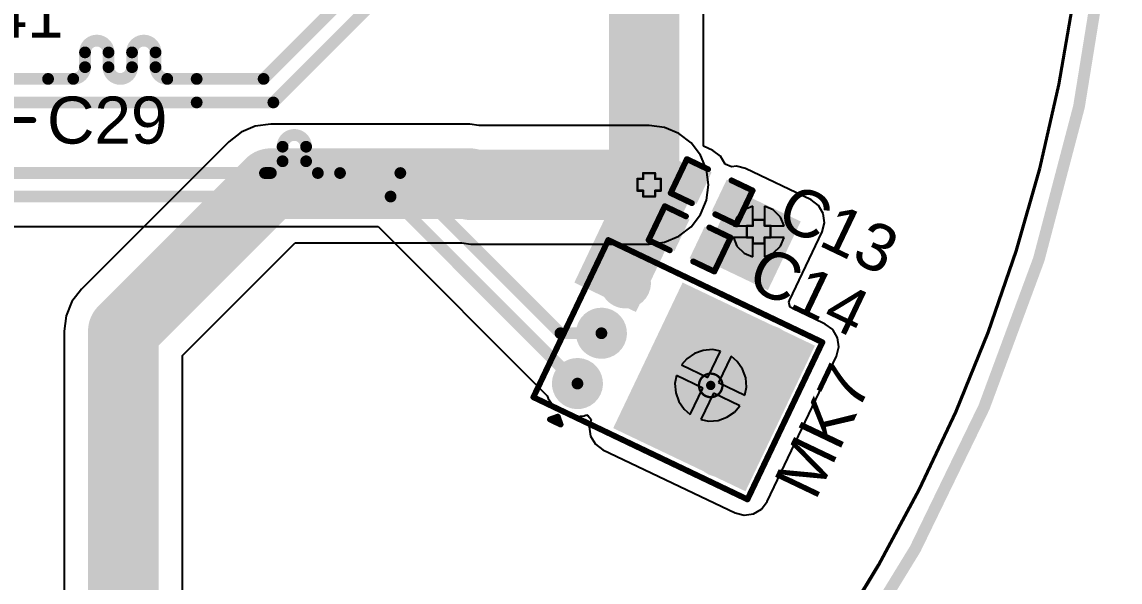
# Model space of a CAD drawing. Header units: inches. Extents: x -60 to 307, y -25 to 134.
# Drawn here: x 34.3 to 58.03, y 3.49 to 15.58 of the extents above; entities that cross this region are included whole.
import ezdxf

# ---------------------------------------------------------------- set-up
doc = ezdxf.new("R2010")
doc.units = ezdxf.units.IN
for name, color, linetype in [('BOARD OUTLINE', 216, 'Continuous'), ('Bottom Layer', 5, 'Continuous'), ('Bottom Solder', 6, 'Continuous'), ('Drill Drawing', 1, 'Continuous'), ('Pad Holes', 156, 'Continuous'), ('Top Layer', 1, 'Continuous'), ('Top Overlay', 2, 'Continuous'), ('Top Paste', 8, 'Continuous'), ('Top Solder', 216, 'Continuous'), ('Via Holes', 16, 'Continuous')]:
    doc.layers.add(name, color=color, linetype=linetype)
doc.styles.add('Arial', font='', dxfattribs={"height": 0.2})
doc.styles.get('Arial').set_extended_font_data('Arial')

# ---------------------------------------------------------------- blocks, each defined once
blk = doc.blocks.new('SPM0687LR5H_1_22')
at = {"layer": 'Bottom Solder'}
h = blk.add_hatch(color=6, dxfattribs=at)
edge = h.paths.add_edge_path()
edge.add_arc((0, -0.913), 0.102, 0, 360)
at = {"layer": 'Pad Holes'}
h = blk.add_hatch(color=7, dxfattribs=at)
edge = h.paths.add_edge_path()
edge.add_arc((0, -0.913), 0.512, 0, 360)
at = {"layer": 'Top Layer'}
h = blk.add_hatch(color=1, dxfattribs=at)
edge = h.paths.add_edge_path()
edge.add_arc((-1.204, 1.703), 0.45, 0, 360)
h = blk.add_hatch(color=1, dxfattribs=at)
edge = h.paths.add_edge_path()
edge.add_arc((0, 1.703), 0.45, 0, 360)
h = blk.add_hatch(color=1, dxfattribs=at)
edge = h.paths.add_edge_path()
edge.add_arc((1.204, 1.703), 0.45, 0, 360)
h = blk.add_hatch(color=1, dxfattribs=at)
edge = h.paths.add_edge_path()
edge.add_arc((0, -0.913), 0.838, 0, 360)
h = blk.add_hatch(color=1, dxfattribs=at)
edge = h.paths.add_edge_path()
edge.add_arc((-1.204, -1.703), 0.45, 0, 360)
h = blk.add_hatch(color=1, dxfattribs=at)
edge = h.paths.add_edge_path()
edge.add_arc((1.204, -1.703), 0.45, 0, 360)
at = {"layer": 'Top Paste'}
h = blk.add_hatch(color=8, dxfattribs=at)
edge = h.paths.add_edge_path()
edge.add_arc((-1.204, 1.703), 0.45, 0, 360)
h = blk.add_hatch(color=8, dxfattribs=at)
edge = h.paths.add_edge_path()
edge.add_arc((0, 1.703), 0.45, 0, 360)
h = blk.add_hatch(color=8, dxfattribs=at)
edge = h.paths.add_edge_path()
edge.add_arc((1.204, 1.703), 0.45, 0, 360)
h = blk.add_hatch(color=8, dxfattribs=at)
edge = h.paths.add_edge_path()
edge.add_arc((-1.204, -1.703), 0.45, 0, 360)
h = blk.add_hatch(color=8, dxfattribs=at)
edge = h.paths.add_edge_path()
edge.add_arc((1.204, -1.703), 0.45, 0, 360)
at = {"layer": 'Top Solder'}
h = blk.add_hatch(color=216, dxfattribs=at)
edge = h.paths.add_edge_path()
edge.add_arc((-1.204, 1.703), 0.552, 0, 360)
h = blk.add_hatch(color=216, dxfattribs=at)
edge = h.paths.add_edge_path()
edge.add_arc((0, 1.703), 0.552, 0, 360)
h = blk.add_hatch(color=216, dxfattribs=at)
edge = h.paths.add_edge_path()
edge.add_arc((1.204, 1.703), 0.552, 0, 360)
h = blk.add_hatch(color=216, dxfattribs=at)
edge = h.paths.add_edge_path()
edge.add_arc((0, -0.913), 0.94, 0, 360)
h = blk.add_hatch(color=216, dxfattribs=at)
edge = h.paths.add_edge_path()
edge.add_arc((-1.204, -1.703), 0.552, 0, 360)
h = blk.add_hatch(color=216, dxfattribs=at)
edge = h.paths.add_edge_path()
edge.add_arc((1.204, -1.703), 0.552, 0, 360)
at = {"layer": 'Top Overlay'}
for points in [[(-1.88, 2.436, 0.127, 0.127, 0), (1.88, 2.436, 0.127, 0.127, 0)], [(-1.88, 2.436, 0.127, 0.127, 0), (-1.88, -2.69, 0.127, 0.127, 0)], [(1.88, 2.436, 0.127, 0.127, 0), (1.88, -2.69, 0.127, 0.127, 0)], [(-2.159, 1.905, 0.127, 0.127, 0), (-2.032, 1.778, 0.127, 0.127, 0)], [(-2.159, 1.905, 0.127, 0.127, 0), (-2.159, 1.651, 0.127, 0.127, 0)], [(-2.032, 1.778, 0.127, 0.127, 0), (-2.159, 1.651, 0.127, 0.127, 0)], [(-1.88, -2.69, 0.127, 0.127, 0), (1.88, -2.69, 0.127, 0.127, 0)]]:
    blk.add_lwpolyline(points, format="xyseb", dxfattribs=at)
for points in [[(-1.912, 2.436, 0.0635, 0.0635, 1), (-1.848, 2.436, 0.0635, 0.0635, 1)], [(-1.912, 2.436, 0.0635, 0.0635, 1), (-1.848, 2.436, 0.0635, 0.0635, 1)], [(1.848, 2.436, 0.0635, 0.0635, 1), (1.912, 2.436, 0.0635, 0.0635, 1)], [(1.848, 2.436, 0.0635, 0.0635, 1), (1.912, 2.436, 0.0635, 0.0635, 1)], [(-2.191, 1.905, 0.0635, 0.0635, 1), (-2.127, 1.905, 0.0635, 0.0635, 1)], [(-2.191, 1.905, 0.0635, 0.0635, 1), (-2.127, 1.905, 0.0635, 0.0635, 1)], [(-2.191, 1.651, 0.0635, 0.0635, 1), (-2.127, 1.651, 0.0635, 0.0635, 1)], [(-2.191, 1.651, 0.0635, 0.0635, 1), (-2.127, 1.651, 0.0635, 0.0635, 1)], [(-2.064, 1.778, 0.0635, 0.0635, 1), (-2, 1.778, 0.0635, 0.0635, 1)], [(-2.064, 1.778, 0.0635, 0.0635, 1), (-2, 1.778, 0.0635, 0.0635, 1)], [(-1.912, -2.69, 0.0635, 0.0635, 1), (-1.848, -2.69, 0.0635, 0.0635, 1)], [(-1.912, -2.69, 0.0635, 0.0635, 1), (-1.848, -2.69, 0.0635, 0.0635, 1)], [(1.848, -2.69, 0.0635, 0.0635, 1), (1.912, -2.69, 0.0635, 0.0635, 1)], [(1.848, -2.69, 0.0635, 0.0635, 1), (1.912, -2.69, 0.0635, 0.0635, 1)]]:
    blk.add_lwpolyline(points, format="xyseb", close=True, dxfattribs=at)
blk = doc.blocks.new('C___0402_64')
at = {"layer": 'Top Layer'}
for points in [[(-0.699, -0.318), (-0.699, 0.317), (-0.241, 0.317), (-0.241, -0.318)], [(0.241, -0.318), (0.241, 0.317), (0.699, 0.317), (0.699, -0.318)]]:
    blk.add_hatch(color=1, dxfattribs=at).paths.add_polyline_path(points)
at = {"layer": 'Top Paste'}
for points in [[(-0.699, -0.318), (-0.699, 0.317), (-0.241, 0.317), (-0.241, -0.318)], [(0.241, -0.318), (0.241, 0.317), (0.699, 0.317), (0.699, -0.318)]]:
    blk.add_hatch(color=8, dxfattribs=at).paths.add_polyline_path(points)
at = {"layer": 'Top Solder'}
for points in [[(-0.758, -0.378), (-0.758, 0.377), (-0.181, 0.377), (-0.181, -0.378)], [(0.181, -0.378), (0.181, 0.377), (0.758, 0.377), (0.758, -0.378)]]:
    blk.add_hatch(color=216, dxfattribs=at).paths.add_polyline_path(points)
at = {"layer": 'Top Overlay'}
for points in [[(-0.787, 0.406, 0.127, 0.127, 0), (-0.279, 0.406, 0.127, 0.127, 0)], [(-0.787, -0.406, 0.127, 0.127, 0), (-0.787, 0.406, 0.127, 0.127, 0)], [(0.279, 0.406, 0.127, 0.127, 0), (0.787, 0.406, 0.127, 0.127, 0)], [(0.787, -0.406, 0.127, 0.127, 0), (0.787, 0.406, 0.127, 0.127, 0)], [(-0.787, -0.406, 0.127, 0.127, 0), (-0.279, -0.406, 0.127, 0.127, 0)], [(0.279, -0.406, 0.127, 0.127, 0), (0.787, -0.406, 0.127, 0.127, 0)]]:
    blk.add_lwpolyline(points, format="xyseb", dxfattribs=at)
for points in [[(-0.819, 0.406, 0.0635, 0.0635, 1), (-0.756, 0.406, 0.0635, 0.0635, 1)], [(-0.819, 0.406, 0.0635, 0.0635, 1), (-0.756, 0.406, 0.0635, 0.0635, 1)], [(-0.311, 0.406, 0.0635, 0.0635, 1), (-0.248, 0.406, 0.0635, 0.0635, 1)], [(0.248, 0.406, 0.0635, 0.0635, 1), (0.311, 0.406, 0.0635, 0.0635, 1)], [(0.756, 0.406, 0.0635, 0.0635, 1), (0.819, 0.406, 0.0635, 0.0635, 1)], [(0.756, 0.406, 0.0635, 0.0635, 1), (0.819, 0.406, 0.0635, 0.0635, 1)], [(-0.819, -0.406, 0.0635, 0.0635, 1), (-0.756, -0.406, 0.0635, 0.0635, 1)], [(-0.819, -0.406, 0.0635, 0.0635, 1), (-0.756, -0.406, 0.0635, 0.0635, 1)], [(-0.311, -0.406, 0.0635, 0.0635, 1), (-0.248, -0.406, 0.0635, 0.0635, 1)], [(0.248, -0.406, 0.0635, 0.0635, 1), (0.311, -0.406, 0.0635, 0.0635, 1)], [(0.756, -0.406, 0.0635, 0.0635, 1), (0.819, -0.406, 0.0635, 0.0635, 1)], [(0.756, -0.406, 0.0635, 0.0635, 1), (0.819, -0.406, 0.0635, 0.0635, 1)]]:
    blk.add_lwpolyline(points, format="xyseb", close=True, dxfattribs=at)
blk = doc.blocks.new('C___0402_65')
at = {"layer": 'Top Layer'}
for points in [[(-0.699, -0.318), (-0.699, 0.317), (-0.241, 0.317), (-0.241, -0.318)], [(0.241, -0.318), (0.241, 0.317), (0.699, 0.317), (0.699, -0.318)]]:
    blk.add_hatch(color=1, dxfattribs=at).paths.add_polyline_path(points)
at = {"layer": 'Top Paste'}
for points in [[(-0.699, -0.318), (-0.699, 0.317), (-0.241, 0.317), (-0.241, -0.318)], [(0.241, -0.318), (0.241, 0.317), (0.699, 0.317), (0.699, -0.318)]]:
    blk.add_hatch(color=8, dxfattribs=at).paths.add_polyline_path(points)
at = {"layer": 'Top Solder'}
for points in [[(-0.758, -0.378), (-0.758, 0.377), (-0.181, 0.377), (-0.181, -0.378)], [(0.181, -0.378), (0.181, 0.377), (0.758, 0.377), (0.758, -0.378)]]:
    blk.add_hatch(color=216, dxfattribs=at).paths.add_polyline_path(points)
at = {"layer": 'Top Overlay'}
for points in [[(-0.787, 0.406, 0.127, 0.127, 0), (-0.279, 0.406, 0.127, 0.127, 0)], [(-0.787, -0.406, 0.127, 0.127, 0), (-0.787, 0.406, 0.127, 0.127, 0)], [(0.279, 0.406, 0.127, 0.127, 0), (0.787, 0.406, 0.127, 0.127, 0)], [(0.787, -0.406, 0.127, 0.127, 0), (0.787, 0.406, 0.127, 0.127, 0)], [(-0.787, -0.406, 0.127, 0.127, 0), (-0.279, -0.406, 0.127, 0.127, 0)], [(0.279, -0.406, 0.127, 0.127, 0), (0.787, -0.406, 0.127, 0.127, 0)]]:
    blk.add_lwpolyline(points, format="xyseb", dxfattribs=at)
for points in [[(-0.819, 0.406, 0.0635, 0.0635, 1), (-0.756, 0.406, 0.0635, 0.0635, 1)], [(-0.819, 0.406, 0.0635, 0.0635, 1), (-0.756, 0.406, 0.0635, 0.0635, 1)], [(-0.311, 0.406, 0.0635, 0.0635, 1), (-0.248, 0.406, 0.0635, 0.0635, 1)], [(0.248, 0.406, 0.0635, 0.0635, 1), (0.311, 0.406, 0.0635, 0.0635, 1)], [(0.756, 0.406, 0.0635, 0.0635, 1), (0.819, 0.406, 0.0635, 0.0635, 1)], [(0.756, 0.406, 0.0635, 0.0635, 1), (0.819, 0.406, 0.0635, 0.0635, 1)], [(-0.819, -0.406, 0.0635, 0.0635, 1), (-0.756, -0.406, 0.0635, 0.0635, 1)], [(-0.819, -0.406, 0.0635, 0.0635, 1), (-0.756, -0.406, 0.0635, 0.0635, 1)], [(-0.311, -0.406, 0.0635, 0.0635, 1), (-0.248, -0.406, 0.0635, 0.0635, 1)], [(0.248, -0.406, 0.0635, 0.0635, 1), (0.311, -0.406, 0.0635, 0.0635, 1)], [(0.756, -0.406, 0.0635, 0.0635, 1), (0.819, -0.406, 0.0635, 0.0635, 1)], [(0.756, -0.406, 0.0635, 0.0635, 1), (0.819, -0.406, 0.0635, 0.0635, 1)]]:
    blk.add_lwpolyline(points, format="xyseb", close=True, dxfattribs=at)

msp = doc.modelspace()

# ---------------------------------------------------------------- hatches: boundary and pattern name
at = {"layer": 'Bottom Layer'}
h = msp.add_hatch(color=5, dxfattribs=at)
edge = h.paths.add_edge_path()
edge.add_arc((47.854, 12.065), 0.3, 0, 360)
h = msp.add_hatch(color=5, dxfattribs=at)
edge = h.paths.add_edge_path()
edge.add_arc((50.222, 11.054), 0.3, 0, 360)
at = {"layer": 'Bottom Solder'}
h = msp.add_hatch(color=6, dxfattribs=at)
edge = h.paths.add_edge_path()
edge.add_arc((47.854, 12.065), 0.402, 0, 360)
h = msp.add_hatch(color=6, dxfattribs=at)
edge = h.paths.add_edge_path()
edge.add_arc((50.222, 11.054), 0.402, 0, 360)
at = {"layer": 'Top Layer'}
for points in [[(47.568, 9.318), (49.008, 12.338), (47.677, 12.973), (46.237, 9.953)], [(50.42, 9.788), (51.129, 11.273), (49.713, 11.948), (49.005, 10.463)], [(49.936, 5.446), (51.436, 8.59), (48.577, 9.954), (47.077, 6.809)]]:
    msp.add_hatch(color=1, dxfattribs=at).paths.add_polyline_path(points)
h = msp.add_hatch(color=1, dxfattribs=at)
edge = h.paths.add_edge_path()
edge.add_arc((47.854, 12.065), 0.3, 0, 360)
h = msp.add_hatch(color=1, dxfattribs=at)
edge = h.paths.add_edge_path()
edge.add_arc((50.222, 11.054), 0.3, 0, 360)
at = {"layer": 'Top Solder'}
h = msp.add_hatch(color=216, dxfattribs=at)
edge = h.paths.add_edge_path()
edge.add_arc((47.854, 12.065), 0.402, 0, 360)
h = msp.add_hatch(color=216, dxfattribs=at)
edge = h.paths.add_edge_path()
edge.add_arc((50.222, 11.054), 0.402, 0, 360)
at = {"layer": 'Via Holes'}
h = msp.add_hatch(color=7, dxfattribs=at)
edge = h.paths.add_edge_path()
edge.add_arc((47.854, 12.065), 0.15, 0, 360)
h = msp.add_hatch(color=7, dxfattribs=at)
edge = h.paths.add_edge_path()
edge.add_arc((50.222, 11.054), 0.15, 0, 360)

# ---------------------------------------------------------------- linework, layer by layer
at = {"layer": 'BOARD OUTLINE'}
msp.add_lwpolyline([(33.89, 54.238, 0.254, 0.254, -6.230382), (11.984, 54.26, 0.254, 0.254, 0)], format="xyseb", dxfattribs=at)
at = {"layer": 'Bottom Layer'}
for p, q in [((57.008, 16.07), (56.693, 14.24)), ((56.693, 14.24), (56.279, 12.431)), ((39.343, 13.328), (39.034, 13.2)), ((39.675, 13.371), (39.343, 13.328)), ((39.675, 13.371), (39.675, 13.371)), ((43.977, 13.371), (39.675, 13.371)), ((44.17, 13.346), (43.977, 13.371)), ((47.854, 13.346), (44.17, 13.346)), ((48.185, 13.302), (47.854, 13.346)), ((48.494, 13.174), (48.185, 13.302)), ((39.034, 13.2), (38.769, 12.996)), ((48.759, 12.971), (48.494, 13.174)), ((38.769, 12.996), (35.585, 9.812)), ((48.963, 12.705), (48.759, 12.971)), ((49.091, 12.397), (48.963, 12.705)), ((49.135, 12.065), (49.091, 12.397)), ((56.279, 12.431), (55.769, 10.646)), ((49.091, 11.733), (49.135, 12.065)), ((48.963, 11.425), (49.091, 11.733)), ((48.759, 11.159), (48.963, 11.425)), ((49.908, 11.524), (49.752, 11.368)), ((50.095, 11.601), (49.908, 11.524)), ((50.095, 11.181), (50.095, 11.601)), ((50.536, 11.524), (50.349, 11.601)), ((50.349, 11.601), (50.349, 11.181)), ((50.691, 11.368), (50.536, 11.524)), ((48.494, 10.956), (48.759, 11.159)), ((49.752, 11.368), (49.675, 11.181)), ((49.675, 11.181), (50.095, 11.181)), ((50.349, 11.181), (50.769, 11.181)), ((50.769, 11.181), (50.691, 11.368)), ((48.185, 10.828), (48.494, 10.956)), ((50.095, 10.927), (49.675, 10.927)), ((49.675, 10.927), (49.752, 10.741)), ((50.095, 10.507), (50.095, 10.927)), ((50.769, 10.927), (50.349, 10.927)), ((50.349, 10.927), (50.349, 10.507)), ((50.691, 10.741), (50.769, 10.927)), ((37.771, 8.375), (40.205, 10.809)), ((40.205, 10.809), (43.809, 10.809)), ((43.809, 10.809), (44.002, 10.784)), ((44.002, 10.784), (47.854, 10.784)), ((47.854, 10.784), (48.185, 10.828)), ((49.752, 10.741), (49.908, 10.585)), ((50.536, 10.585), (50.691, 10.741)), ((49.908, 10.585), (50.095, 10.507)), ((50.349, 10.507), (50.536, 10.585)), ((55.769, 10.646), (55.163, 8.891)), ((35.585, 9.812), (35.381, 9.546)), ((35.381, 9.546), (35.253, 9.238)), ((35.253, 9.238), (35.209, 8.906)), ((35.209, 8.906), (35.209, -1.548)), ((55.163, 8.891), (54.464, 7.171)), ((37.771, -1.548), (37.771, 8.375)), ((48.667, 8.307), (48.553, 8.175)), ((48.833, 8.422), (48.667, 8.307)), ((49.023, 8.489), (48.833, 8.422)), ((49.225, 8.505), (49.023, 8.489)), ((49.124, 7.902), (49.396, 8.473)), ((49.396, 8.473), (49.225, 8.505)), ((49.626, 8.364), (49.353, 7.793)), ((49.759, 8.25), (49.626, 8.364)), ((48.553, 8.175), (49.124, 7.902)), ((49.873, 8.084), (49.759, 8.25)), ((49.94, 7.894), (49.873, 8.084)), ((48.444, 7.945), (48.412, 7.773)), ((49.015, 7.673), (48.444, 7.945)), ((49.956, 7.692), (49.94, 7.894)), ((48.412, 7.773), (48.428, 7.572)), ((48.742, 7.102), (49.015, 7.673)), ((49.353, 7.793), (49.924, 7.521)), ((49.924, 7.521), (49.956, 7.692)), ((48.428, 7.572), (48.495, 7.382)), ((48.495, 7.382), (48.61, 7.216)), ((49.244, 7.564), (48.972, 6.993)), ((49.815, 7.291), (49.244, 7.564)), ((48.61, 7.216), (48.742, 7.102)), ((49.535, 7.044), (49.701, 7.158)), ((49.701, 7.158), (49.815, 7.291)), ((54.464, 7.171), (53.673, 5.492)), ((48.972, 6.993), (49.144, 6.961)), ((49.144, 6.961), (49.345, 6.977)), ((49.345, 6.977), (49.535, 7.044)), ((53.673, 5.492), (52.793, 3.858)), ((52.793, 3.858), (51.826, 2.273))]:
    msp.add_line(p, q, dxfattribs=at)
for points in [[(36.49, 8.906, 1.524, 1.524, 0), (39.675, 12.09, 1.524, 1.524, 0)], [(39.675, 12.09, 1.524, 1.524, 0), (43.977, 12.09, 1.524, 1.524, 0)], [(43.977, 12.09, 1.524, 1.524, 0), (44.002, 12.065, 1.524, 1.524, 0)], [(44.002, 12.065, 1.524, 1.524, 0), (47.854, 12.065, 1.524, 1.524, 0)], [(36.49, -1.548, 1.524, 1.524, 0), (36.49, 8.906, 1.524, 1.524, 0)]]:
    msp.add_lwpolyline(points, format="xyseb", dxfattribs=at)
for points in [[(39.294, 12.09, 0.762, 0.762, 1), (40.056, 12.09, 0.762, 0.762, 1)], [(39.294, 12.09, 0.762, 0.762, 1), (40.056, 12.09, 0.762, 0.762, 1)], [(43.596, 12.09, 0.762, 0.762, 1), (44.358, 12.09, 0.762, 0.762, 1)], [(43.596, 12.09, 0.762, 0.762, 1), (44.358, 12.09, 0.762, 0.762, 1)], [(43.621, 12.065, 0.762, 0.762, 1), (44.383, 12.065, 0.762, 0.762, 1)], [(43.621, 12.065, 0.762, 0.762, 1), (44.383, 12.065, 0.762, 0.762, 1)], [(47.473, 12.065, 0.762, 0.762, 1), (48.235, 12.065, 0.762, 0.762, 1)], [(36.109, 8.906, 0.762, 0.762, 1), (36.871, 8.906, 0.762, 0.762, 1)], [(36.109, 8.906, 0.762, 0.762, 1), (36.871, 8.906, 0.762, 0.762, 1)]]:
    msp.add_lwpolyline(points, format="xyseb", close=True, dxfattribs=at)
at = {"layer": 'Drill Drawing'}
for points in [[(47.727, 12.192, 0.0508, 0.0508, 0), (47.727, 12.319, 0.0508, 0.0508, 0)], [(47.727, 12.319, 0.0508, 0.0508, 0), (47.981, 12.319, 0.0508, 0.0508, 0)], [(47.981, 12.192, 0.0508, 0.0508, 0), (47.981, 12.319, 0.0508, 0.0508, 0)], [(47.6, 11.938, 0.0508, 0.0508, 0), (47.6, 12.192, 0.0508, 0.0508, 0)], [(47.6, 12.192, 0.0508, 0.0508, 0), (47.727, 12.192, 0.0508, 0.0508, 0)], [(47.981, 12.192, 0.0508, 0.0508, 0), (48.108, 12.192, 0.0508, 0.0508, 0)], [(48.108, 11.938, 0.0508, 0.0508, 0), (48.108, 12.192, 0.0508, 0.0508, 0)], [(47.6, 11.938, 0.0508, 0.0508, 0), (47.727, 11.938, 0.0508, 0.0508, 0)], [(47.727, 11.811, 0.0508, 0.0508, 0), (47.727, 11.938, 0.0508, 0.0508, 0)], [(47.981, 11.938, 0.0508, 0.0508, 0), (48.108, 11.938, 0.0508, 0.0508, 0)], [(47.981, 11.811, 0.0508, 0.0508, 0), (47.981, 11.938, 0.0508, 0.0508, 0)], [(47.727, 11.811, 0.0508, 0.0508, 0), (47.981, 11.811, 0.0508, 0.0508, 0)], [(49.968, 10.927, 0.0508, 0.0508, 0), (49.968, 11.181, 0.0508, 0.0508, 0)], [(49.968, 11.181, 0.0508, 0.0508, 0), (50.095, 11.181, 0.0508, 0.0508, 0)], [(50.095, 11.181, 0.0508, 0.0508, 0), (50.095, 11.308, 0.0508, 0.0508, 0)], [(50.095, 11.308, 0.0508, 0.0508, 0), (50.349, 11.308, 0.0508, 0.0508, 0)], [(50.349, 11.181, 0.0508, 0.0508, 0), (50.349, 11.308, 0.0508, 0.0508, 0)], [(50.349, 11.181, 0.0508, 0.0508, 0), (50.476, 11.181, 0.0508, 0.0508, 0)], [(50.476, 10.927, 0.0508, 0.0508, 0), (50.476, 11.181, 0.0508, 0.0508, 0)], [(49.968, 10.927, 0.0508, 0.0508, 0), (50.095, 10.927, 0.0508, 0.0508, 0)], [(50.095, 10.8, 0.0508, 0.0508, 0), (50.095, 10.927, 0.0508, 0.0508, 0)], [(50.349, 10.927, 0.0508, 0.0508, 0), (50.476, 10.927, 0.0508, 0.0508, 0)], [(50.349, 10.8, 0.0508, 0.0508, 0), (50.349, 10.927, 0.0508, 0.0508, 0)], [(50.095, 10.8, 0.0508, 0.0508, 0), (50.349, 10.8, 0.0508, 0.0508, 0)]]:
    msp.add_lwpolyline(points, format="xyseb", dxfattribs=at)
for points in [[(47.714, 12.319, 0.0254, 0.0254, 1), (47.739, 12.319, 0.0254, 0.0254, 1)], [(47.714, 12.319, 0.0254, 0.0254, 1), (47.739, 12.319, 0.0254, 0.0254, 1)], [(47.968, 12.319, 0.0254, 0.0254, 1), (47.993, 12.319, 0.0254, 0.0254, 1)], [(47.968, 12.319, 0.0254, 0.0254, 1), (47.993, 12.319, 0.0254, 0.0254, 1)], [(47.587, 12.192, 0.0254, 0.0254, 1), (47.612, 12.192, 0.0254, 0.0254, 1)], [(47.587, 12.192, 0.0254, 0.0254, 1), (47.612, 12.192, 0.0254, 0.0254, 1)], [(47.714, 12.192, 0.0254, 0.0254, 1), (47.739, 12.192, 0.0254, 0.0254, 1)], [(47.714, 12.192, 0.0254, 0.0254, 1), (47.739, 12.192, 0.0254, 0.0254, 1)], [(47.968, 12.192, 0.0254, 0.0254, 1), (47.993, 12.192, 0.0254, 0.0254, 1)], [(47.968, 12.192, 0.0254, 0.0254, 1), (47.993, 12.192, 0.0254, 0.0254, 1)], [(48.095, 12.192, 0.0254, 0.0254, 1), (48.12, 12.192, 0.0254, 0.0254, 1)], [(48.095, 12.192, 0.0254, 0.0254, 1), (48.12, 12.192, 0.0254, 0.0254, 1)], [(47.587, 11.938, 0.0254, 0.0254, 1), (47.612, 11.938, 0.0254, 0.0254, 1)], [(47.587, 11.938, 0.0254, 0.0254, 1), (47.612, 11.938, 0.0254, 0.0254, 1)], [(47.714, 11.938, 0.0254, 0.0254, 1), (47.739, 11.938, 0.0254, 0.0254, 1)], [(47.714, 11.938, 0.0254, 0.0254, 1), (47.739, 11.938, 0.0254, 0.0254, 1)], [(47.968, 11.938, 0.0254, 0.0254, 1), (47.993, 11.938, 0.0254, 0.0254, 1)], [(47.968, 11.938, 0.0254, 0.0254, 1), (47.993, 11.938, 0.0254, 0.0254, 1)], [(48.095, 11.938, 0.0254, 0.0254, 1), (48.12, 11.938, 0.0254, 0.0254, 1)], [(48.095, 11.938, 0.0254, 0.0254, 1), (48.12, 11.938, 0.0254, 0.0254, 1)], [(47.714, 11.811, 0.0254, 0.0254, 1), (47.739, 11.811, 0.0254, 0.0254, 1)], [(47.714, 11.811, 0.0254, 0.0254, 1), (47.739, 11.811, 0.0254, 0.0254, 1)], [(47.968, 11.811, 0.0254, 0.0254, 1), (47.993, 11.811, 0.0254, 0.0254, 1)], [(47.968, 11.811, 0.0254, 0.0254, 1), (47.993, 11.811, 0.0254, 0.0254, 1)], [(49.955, 11.181, 0.0254, 0.0254, 1), (49.98, 11.181, 0.0254, 0.0254, 1)], [(49.955, 11.181, 0.0254, 0.0254, 1), (49.98, 11.181, 0.0254, 0.0254, 1)], [(50.082, 11.308, 0.0254, 0.0254, 1), (50.107, 11.308, 0.0254, 0.0254, 1)], [(50.082, 11.308, 0.0254, 0.0254, 1), (50.107, 11.308, 0.0254, 0.0254, 1)], [(50.082, 11.181, 0.0254, 0.0254, 1), (50.107, 11.181, 0.0254, 0.0254, 1)], [(50.082, 11.181, 0.0254, 0.0254, 1), (50.107, 11.181, 0.0254, 0.0254, 1)], [(50.336, 11.308, 0.0254, 0.0254, 1), (50.361, 11.308, 0.0254, 0.0254, 1)], [(50.336, 11.308, 0.0254, 0.0254, 1), (50.361, 11.308, 0.0254, 0.0254, 1)], [(50.336, 11.181, 0.0254, 0.0254, 1), (50.361, 11.181, 0.0254, 0.0254, 1)], [(50.336, 11.181, 0.0254, 0.0254, 1), (50.361, 11.181, 0.0254, 0.0254, 1)], [(50.463, 11.181, 0.0254, 0.0254, 1), (50.488, 11.181, 0.0254, 0.0254, 1)], [(50.463, 11.181, 0.0254, 0.0254, 1), (50.488, 11.181, 0.0254, 0.0254, 1)], [(49.955, 10.927, 0.0254, 0.0254, 1), (49.98, 10.927, 0.0254, 0.0254, 1)], [(49.955, 10.927, 0.0254, 0.0254, 1), (49.98, 10.927, 0.0254, 0.0254, 1)], [(50.082, 10.927, 0.0254, 0.0254, 1), (50.107, 10.927, 0.0254, 0.0254, 1)], [(50.082, 10.927, 0.0254, 0.0254, 1), (50.107, 10.927, 0.0254, 0.0254, 1)], [(50.336, 10.927, 0.0254, 0.0254, 1), (50.361, 10.927, 0.0254, 0.0254, 1)], [(50.336, 10.927, 0.0254, 0.0254, 1), (50.361, 10.927, 0.0254, 0.0254, 1)], [(50.463, 10.927, 0.0254, 0.0254, 1), (50.488, 10.927, 0.0254, 0.0254, 1)], [(50.463, 10.927, 0.0254, 0.0254, 1), (50.488, 10.927, 0.0254, 0.0254, 1)], [(50.082, 10.8, 0.0254, 0.0254, 1), (50.107, 10.8, 0.0254, 0.0254, 1)], [(50.082, 10.8, 0.0254, 0.0254, 1), (50.107, 10.8, 0.0254, 0.0254, 1)], [(50.336, 10.8, 0.0254, 0.0254, 1), (50.361, 10.8, 0.0254, 0.0254, 1)], [(50.336, 10.8, 0.0254, 0.0254, 1), (50.361, 10.8, 0.0254, 0.0254, 1)], [(49.438, 7.733, 0.0508, 0.0508, 1), (48.93, 7.733, 0.0508, 0.0508, 1)], [(48.917, 7.733, 0.0254, 0.0254, 1), (48.943, 7.733, 0.0254, 0.0254, 1)], [(49.425, 7.733, 0.0254, 0.0254, 1), (49.451, 7.733, 0.0254, 0.0254, 1)]]:
    msp.add_lwpolyline(points, format="xyseb", close=True, dxfattribs=at)
at = {"layer": 'Top Layer'}
for p, q in [((49.028, 12.902), (49.028, 19.429)), ((57.034, 16.053), (56.718, 14.224)), ((56.718, 14.224), (56.305, 12.414)), ((49.231, 12.806), (49.028, 12.902)), ((49.393, 12.685), (49.231, 12.806)), ((49.496, 12.511), (49.393, 12.685)), ((49.633, 12.45), (49.496, 12.511)), ((49.74, 12.466), (49.633, 12.45)), ((49.936, 12.416), (49.74, 12.466)), ((51.352, 11.741), (49.936, 12.416)), ((49.936, 12.416), (49.936, 12.416)), ((56.305, 12.414), (55.794, 10.629)), ((51.514, 11.62), (51.352, 11.741)), ((51.617, 11.446), (51.514, 11.62)), ((51.646, 11.246), (51.617, 11.446)), ((33.667, 11.164), (41.998, 11.164)), ((41.998, 11.164), (45.65, 7.511)), ((51.596, 11.05), (51.646, 11.246)), ((50.888, 9.566), (51.596, 11.05)), ((55.794, 10.629), (55.189, 8.875)), ((50.873, 9.533), (50.888, 9.566)), ((50.901, 9.419), (50.873, 9.533)), ((51.659, 9.058), (50.901, 9.419)), ((51.821, 8.937), (51.659, 9.058)), ((51.924, 8.763), (51.821, 8.937)), ((55.189, 8.875), (54.49, 7.155)), ((51.904, 8.367), (51.953, 8.563)), ((51.953, 8.563), (51.924, 8.763)), ((50.403, 5.223), (51.904, 8.367)), ((45.65, 7.511), (45.672, 7.45)), ((45.672, 7.45), (45.777, 7.297)), ((45.777, 7.297), (45.918, 7.177)), ((45.918, 7.177), (46.085, 7.097)), ((54.49, 7.155), (53.699, 5.476)), ((46.085, 7.097), (46.267, 7.063)), ((46.267, 7.063), (46.452, 7.078)), ((46.452, 7.078), (46.498, 7.094)), ((46.498, 7.094), (46.534, 7.074)), ((46.534, 7.074), (46.6, 6.996)), ((46.6, 6.996), (46.56, 6.836)), ((46.56, 6.836), (46.589, 6.636)), ((46.589, 6.636), (46.692, 6.463)), ((46.692, 6.463), (46.854, 6.342)), ((46.854, 6.342), (49.713, 4.978)), ((53.699, 5.476), (52.819, 3.841)), ((50.283, 5.061), (50.403, 5.223)), ((50.109, 4.957), (50.283, 5.061)), ((49.713, 4.978), (49.909, 4.928)), ((49.909, 4.928), (50.109, 4.957)), ((52.819, 3.841), (51.852, 2.257))]:
    msp.add_line(p, q, dxfattribs=at)
for points in [[(39.522, 14.351, 0.254, 0.254, 0), (50.14, 24.968, 0.254, 0.254, 0)], [(39.733, 13.843, 0.254, 0.254, 0), (50.648, 24.758, 0.254, 0.254, 0)], [(47.747, 11.641, 1.524, 1.524, 0), (47.747, 19.959, 1.524, 1.524, 0)], [(35.663, 14.924, 0.254, 0.254, -1), (36.171, 14.924, 0.254, 0.254, 0)], [(36.679, 14.924, 0.254, 0.254, -1), (37.187, 14.924, 0.254, 0.254, 0)], [(35.663, 14.605, 0.254, 0.254, 0), (35.663, 14.924, 0.254, 0.254, 0)], [(36.171, 14.605, 0.254, 0.254, 0), (36.171, 14.924, 0.254, 0.254, 0)], [(36.679, 14.605, 0.254, 0.254, 0), (36.679, 14.924, 0.254, 0.254, 0)], [(37.187, 14.605, 0.254, 0.254, 0), (37.187, 14.924, 0.254, 0.254, 0)], [(35.663, 14.605, 0.254, 0.254, -0.414214), (35.409, 14.351, 0.254, 0.254, 0)], [(36.679, 14.605, 0.254, 0.254, -1), (36.171, 14.605, 0.254, 0.254, 0)], [(37.441, 14.351, 0.254, 0.254, -0.414214), (37.187, 14.605, 0.254, 0.254, 0)], [(30.899, 14.351, 0.254, 0.254, 0), (34.864, 14.351, 0.254, 0.254, 0)], [(34.864, 14.351, 0.254, 0.254, 0), (35.409, 14.351, 0.254, 0.254, 0)], [(37.441, 14.351, 0.254, 0.254, 0), (38.076, 14.351, 0.254, 0.254, 0)], [(38.076, 14.351, 0.254, 0.254, 0), (39.522, 14.351, 0.254, 0.254, 0)], [(30.899, 13.843, 0.254, 0.254, 0), (38.076, 13.843, 0.254, 0.254, 0)], [(38.076, 13.843, 0.254, 0.254, 0), (39.733, 13.843, 0.254, 0.254, 0)], [(39.932, 12.887, 0.254, 0.254, -1), (40.44, 12.887, 0.254, 0.254, 0)], [(39.932, 12.573, 0.254, 0.254, 0), (39.932, 12.887, 0.254, 0.254, 0)], [(40.44, 12.573, 0.254, 0.254, 0), (40.44, 12.887, 0.254, 0.254, 0)], [(39.932, 12.573, 0.254, 0.254, -0.414214), (39.678, 12.319, 0.254, 0.254, 0)], [(40.694, 12.319, 0.254, 0.254, -0.414214), (40.44, 12.573, 0.254, 0.254, 0)], [(30.988, 12.319, 0.254, 0.254, 0), (39.551, 12.319, 0.254, 0.254, 0)], [(39.551, 12.319, 0.254, 0.254, 0), (39.678, 12.319, 0.254, 0.254, 0)], [(40.694, 12.319, 0.254, 0.254, 0), (41.173, 12.319, 0.254, 0.254, 0)], [(41.173, 12.319, 0.254, 0.254, 0), (42.476, 12.319, 0.254, 0.254, 0)], [(42.476, 12.319, 0.254, 0.254, 0), (45.936, 8.859, 0.254, 0.254, 0)], [(34.038, 11.811, 0.254, 0.254, 0), (42.266, 11.811, 0.254, 0.254, 0)], [(42.266, 11.811, 0.254, 0.254, 0), (46.305, 7.772, 0.254, 0.254, 0)], [(45.936, 8.859, 0.254, 0.254, 0), (46.823, 8.859, 0.254, 0.254, 0)], [(46.305, 7.772, 0.254, 0.254, 0), (46.305, 7.772, 0.254, 0.254, 0)]]:
    msp.add_lwpolyline(points, format="xyseb", dxfattribs=at)
for points in [[(35.599, 14.924, 0.127, 0.127, 1), (35.726, 14.924, 0.127, 0.127, 1)], [(35.599, 14.924, 0.127, 0.127, 1), (35.726, 14.924, 0.127, 0.127, 1)], [(36.107, 14.924, 0.127, 0.127, 1), (36.234, 14.924, 0.127, 0.127, 1)], [(36.107, 14.924, 0.127, 0.127, 1), (36.234, 14.924, 0.127, 0.127, 1)], [(36.615, 14.924, 0.127, 0.127, 1), (36.742, 14.924, 0.127, 0.127, 1)], [(36.615, 14.924, 0.127, 0.127, 1), (36.742, 14.924, 0.127, 0.127, 1)], [(37.123, 14.924, 0.127, 0.127, 1), (37.25, 14.924, 0.127, 0.127, 1)], [(37.123, 14.924, 0.127, 0.127, 1), (37.25, 14.924, 0.127, 0.127, 1)], [(35.599, 14.605, 0.127, 0.127, 1), (35.726, 14.605, 0.127, 0.127, 1)], [(35.599, 14.605, 0.127, 0.127, 1), (35.726, 14.605, 0.127, 0.127, 1)], [(36.107, 14.605, 0.127, 0.127, 1), (36.234, 14.605, 0.127, 0.127, 1)], [(36.107, 14.605, 0.127, 0.127, 1), (36.234, 14.605, 0.127, 0.127, 1)], [(36.615, 14.605, 0.127, 0.127, 1), (36.742, 14.605, 0.127, 0.127, 1)], [(36.615, 14.605, 0.127, 0.127, 1), (36.742, 14.605, 0.127, 0.127, 1)], [(37.123, 14.605, 0.127, 0.127, 1), (37.25, 14.605, 0.127, 0.127, 1)], [(37.123, 14.605, 0.127, 0.127, 1), (37.25, 14.605, 0.127, 0.127, 1)], [(34.801, 14.351, 0.127, 0.127, 1), (34.928, 14.351, 0.127, 0.127, 1)], [(34.801, 14.351, 0.127, 0.127, 1), (34.928, 14.351, 0.127, 0.127, 1)], [(35.345, 14.351, 0.127, 0.127, 1), (35.472, 14.351, 0.127, 0.127, 1)], [(35.345, 14.351, 0.127, 0.127, 1), (35.472, 14.351, 0.127, 0.127, 1)], [(37.377, 14.351, 0.127, 0.127, 1), (37.504, 14.351, 0.127, 0.127, 1)], [(37.377, 14.351, 0.127, 0.127, 1), (37.504, 14.351, 0.127, 0.127, 1)], [(38.012, 14.351, 0.127, 0.127, 1), (38.139, 14.351, 0.127, 0.127, 1)], [(38.012, 14.351, 0.127, 0.127, 1), (38.139, 14.351, 0.127, 0.127, 1)], [(39.459, 14.351, 0.127, 0.127, 1), (39.586, 14.351, 0.127, 0.127, 1)], [(39.459, 14.351, 0.127, 0.127, 1), (39.586, 14.351, 0.127, 0.127, 1)], [(38.012, 13.843, 0.127, 0.127, 1), (38.139, 13.843, 0.127, 0.127, 1)], [(38.012, 13.843, 0.127, 0.127, 1), (38.139, 13.843, 0.127, 0.127, 1)], [(39.669, 13.843, 0.127, 0.127, 1), (39.796, 13.843, 0.127, 0.127, 1)], [(39.669, 13.843, 0.127, 0.127, 1), (39.796, 13.843, 0.127, 0.127, 1)], [(39.869, 12.887, 0.127, 0.127, 1), (39.996, 12.887, 0.127, 0.127, 1)], [(39.869, 12.887, 0.127, 0.127, 1), (39.996, 12.887, 0.127, 0.127, 1)], [(40.377, 12.887, 0.127, 0.127, 1), (40.504, 12.887, 0.127, 0.127, 1)], [(40.377, 12.887, 0.127, 0.127, 1), (40.504, 12.887, 0.127, 0.127, 1)], [(39.869, 12.573, 0.127, 0.127, 1), (39.996, 12.573, 0.127, 0.127, 1)], [(39.869, 12.573, 0.127, 0.127, 1), (39.996, 12.573, 0.127, 0.127, 1)], [(40.377, 12.573, 0.127, 0.127, 1), (40.504, 12.573, 0.127, 0.127, 1)], [(40.377, 12.573, 0.127, 0.127, 1), (40.504, 12.573, 0.127, 0.127, 1)], [(39.488, 12.319, 0.127, 0.127, 1), (39.615, 12.319, 0.127, 0.127, 1)], [(39.488, 12.319, 0.127, 0.127, 1), (39.615, 12.319, 0.127, 0.127, 1)], [(39.615, 12.319, 0.127, 0.127, 1), (39.742, 12.319, 0.127, 0.127, 1)], [(39.615, 12.319, 0.127, 0.127, 1), (39.742, 12.319, 0.127, 0.127, 1)], [(40.631, 12.319, 0.127, 0.127, 1), (40.758, 12.319, 0.127, 0.127, 1)], [(40.631, 12.319, 0.127, 0.127, 1), (40.758, 12.319, 0.127, 0.127, 1)], [(41.11, 12.319, 0.127, 0.127, 1), (41.237, 12.319, 0.127, 0.127, 1)], [(41.11, 12.319, 0.127, 0.127, 1), (41.237, 12.319, 0.127, 0.127, 1)], [(42.413, 12.319, 0.127, 0.127, 1), (42.54, 12.319, 0.127, 0.127, 1)], [(42.413, 12.319, 0.127, 0.127, 1), (42.54, 12.319, 0.127, 0.127, 1)], [(47.366, 11.641, 0.762, 0.762, 1), (48.128, 11.641, 0.762, 0.762, 1)], [(42.203, 11.811, 0.127, 0.127, 1), (42.33, 11.811, 0.127, 0.127, 1)], [(42.203, 11.811, 0.127, 0.127, 1), (42.33, 11.811, 0.127, 0.127, 1)], [(45.873, 8.859, 0.127, 0.127, 1), (46, 8.859, 0.127, 0.127, 1)], [(45.873, 8.859, 0.127, 0.127, 1), (46, 8.859, 0.127, 0.127, 1)], [(46.759, 8.859, 0.127, 0.127, 1), (46.886, 8.859, 0.127, 0.127, 1)], [(46.241, 7.772, 0.127, 0.127, 1), (46.368, 7.772, 0.127, 0.127, 1)], [(46.241, 7.772, 0.127, 0.127, 1), (46.368, 7.772, 0.127, 0.127, 1)], [(46.241, 7.772, 0.127, 0.127, 1), (46.368, 7.772, 0.127, 0.127, 1)]]:
    msp.add_lwpolyline(points, format="xyseb", close=True, dxfattribs=at)
at = {"layer": 'Top Overlay'}
msp.add_lwpolyline([(31.052, 13.462, 0.127, 0.127, 0), (34.544, 13.462, 0.127, 0.127, 0)], format="xyseb", dxfattribs=at)
msp.add_lwpolyline([(34.512, 13.462, 0.0635, 0.0635, 1), (34.576, 13.462, 0.0635, 0.0635, 1)], format="xyseb", close=True, dxfattribs=at)

# ---------------------------------------------------------------- block references
for name, p, rotation in [('C___0402_65', (49.205, 11.914), 334.5), ('C___0402_64', (48.727, 10.897), 334.5), ('SPM0687LR5H_1_22', (48.36, 8.126), 64.5)]:
    msp.add_blockref(name, p, dxfattribs=dict(rotation=rotation))

# ---------------------------------------------------------------- texts
at = {"layer": 'Top Overlay', "style": 'Arial'}
for s, p in [('C41', (32.597, 15.24)), ('C29', (34.841, 12.954))]:
    msp.add_text(s, height=1.016, dxfattribs=at).set_placement(p)
for s, rotation, p in [('C13', 334.5, (50.553, 11.213)), ('C14', 334.5, (49.918, 9.867)), ('MK7', 64.5, (51.444, 5.218))]:
    msp.add_text(s, height=1.016, rotation=rotation, dxfattribs=at).set_placement(p)

doc.saveas('drawing.dxf')
